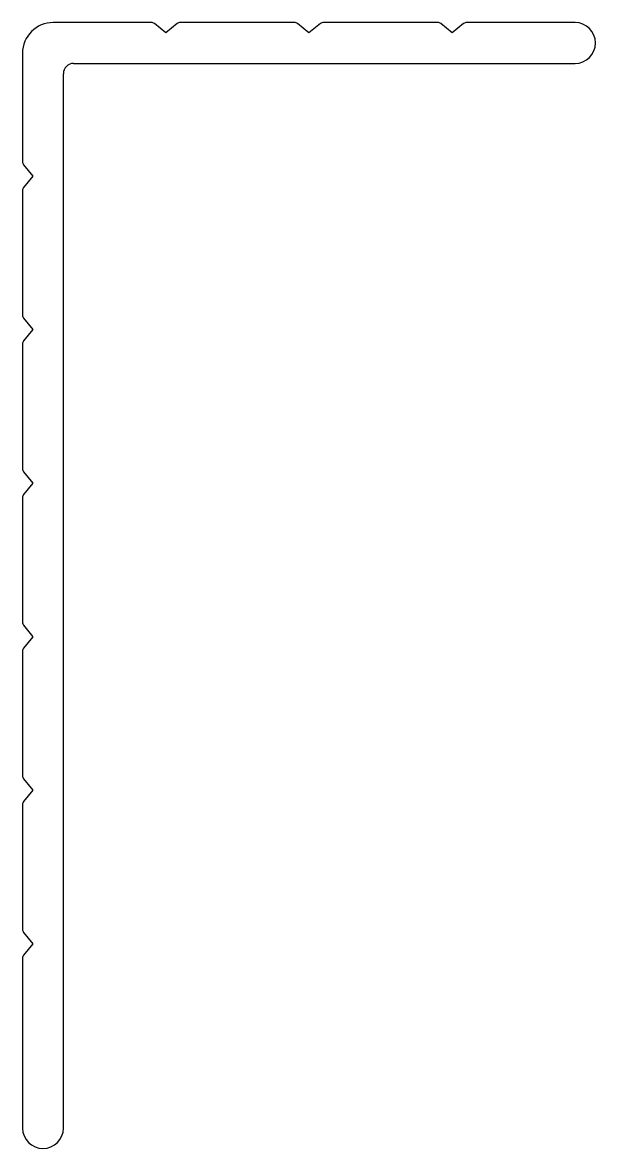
# Model space of a CAD drawing. Extents: x 4 to 32, y 3.1 to 58.1.
import ezdxf

# ---------------------------------------------------------------- set-up
doc = ezdxf.new("R2010")
doc.units = 0
doc.layers.get('0').update_dxf_attribs({"linetype": 'CONTINUOUS'})

msp = doc.modelspace()

# ---------------------------------------------------------------- linework, layer by layer
for p, q in [((10.293, 58.057), (5.505, 58.057)), ((11.005, 57.557), (10.449, 58.002)), ((11.562, 58.002), (11.005, 57.557)), ((17.293, 58.057), (11.718, 58.057)), ((18.005, 57.557), (17.449, 58.002)), ((18.562, 58.002), (18.005, 57.557)), ((24.293, 58.057), (18.718, 58.057)), ((25.005, 57.557), (24.449, 58.002)), ((25.562, 58.002), (25.005, 57.557)), ((31.005, 58.057), (25.718, 58.057)), ((4.005, 56.557), (4.005, 51.269)), ((6.005, 4.057), (6.005, 55.557)), ((6.505, 56.057), (31.005, 56.057)), ((4.06, 51.113), (4.505, 50.557)), ((4.505, 50.557), (4.06, 50)), ((4.005, 49.844), (4.005, 43.769)), ((4.06, 43.613), (4.505, 43.057)), ((4.505, 43.057), (4.06, 42.5)), ((4.005, 42.344), (4.005, 36.269)), ((4.06, 36.113), (4.505, 35.557)), ((4.505, 35.557), (4.06, 35)), ((4.005, 34.844), (4.005, 28.769)), ((4.06, 28.613), (4.505, 28.057)), ((4.505, 28.057), (4.06, 27.5)), ((4.005, 27.344), (4.005, 21.269)), ((4.06, 21.113), (4.505, 20.557)), ((4.505, 20.557), (4.06, 20)), ((4.005, 19.844), (4.005, 13.769)), ((4.06, 13.613), (4.505, 13.057)), ((4.505, 13.057), (4.06, 12.5)), ((4.005, 12.344), (4.005, 4.057))]:
    msp.add_line(p, q)
for centre, radius, start, end in [((5.505, 56.557), 1.5, 90, 180), ((10.293, 57.807), 0.25, 51.3402, 90), ((11.718, 57.807), 0.25, 90, 128.6598), ((17.293, 57.807), 0.25, 51.3402, 90), ((18.718, 57.807), 0.25, 90, 128.6598), ((24.293, 57.807), 0.25, 51.3402, 90), ((25.718, 57.807), 0.25, 90, 128.6598), ((31.005, 57.057), 1, 0, 90), ((31.005, 57.057), 1, 270, 360), ((6.505, 55.557), 0.5, 90, 180), ((4.255, 51.269), 0.25, 180, 218.6598), ((4.255, 49.844), 0.25, 141.3402, 180), ((4.255, 43.769), 0.25, 180, 218.6598), ((4.255, 42.344), 0.25, 141.3402, 180), ((4.255, 36.269), 0.25, 180, 218.6598), ((4.255, 34.844), 0.25, 141.3402, 180), ((4.255, 28.769), 0.25, 180, 218.6598), ((4.255, 27.344), 0.25, 141.3402, 180), ((4.255, 21.269), 0.25, 180, 218.6598), ((4.255, 19.844), 0.25, 141.3402, 180), ((4.255, 13.769), 0.25, 180, 218.6598), ((4.255, 12.344), 0.25, 141.3402, 180), ((5.005, 4.057), 1, 180, 270), ((5.005, 4.057), 1, 270, 0)]:
    msp.add_arc(centre, radius, start, end)

doc.saveas('drawing.dxf')
